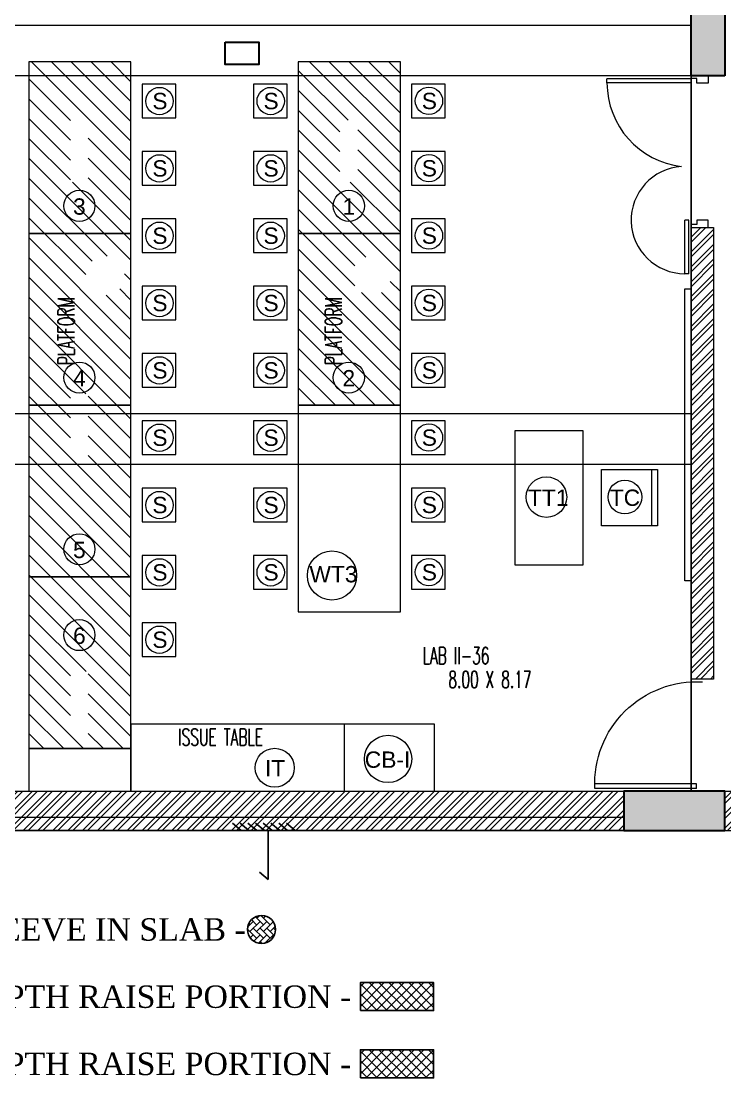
# Model space of a CAD drawing. Header units: inches. Extents: x 5899882 to 5988838, y -468923 to -96891.
# Drawn here: x 5960860 to 5967129, y -237524 to -228108 of the extents above; entities that cross this region are included whole.
import ezdxf

# ---------------------------------------------------------------- set-up
doc = ezdxf.new("R2010")
doc.units = ezdxf.units.IN
doc.header["$MEASUREMENT"] = 0
doc.linetypes.add('1', pattern=[0])
for name, color, linetype in [('0 slc  sleeve 200mm', 3, '1'), ('0 slc sleeve', 5, 'Continuous'), ('0- SLC ARCH LAYOUT', 7, 'Continuous'), ('0-SLC-Raised portion', 1, 'Continuous'), ('a_150 walls', 8, '1'), ('CL', 7, 'Continuous')]:
    doc.layers.add(name, color=color, linetype=linetype)
for name, color, linetype, lineweight in [('ARCL-BOARD', 8, 'Continuous', 9), ('ARCL-HATCH-B', 8, 'Continuous', 5), ('ARLC-COL', 8, 'Continuous', 30), ('ARLC-DOOR-W', 8, 'Continuous', 5), ('ARLC-EXIS.FURN', 8, 'Continuous', 9), ('ARLC-FUR (NOMN)', 8, 'Continuous', 9), ('ARLC-FURN', 8, 'Continuous', 9), ('ARLC-GAS BURNER', 8, 'Continuous', 5), ('ARLC-HATCH-C', 8, 'Continuous', 5), ('ARLC-TEXT0', 8, 'Continuous', 20), ('ARLC-WALL', 8, 'Continuous', 15)]:
    doc.layers.add(name, color=color, linetype=linetype, lineweight=lineweight)
doc.styles.add('ARIAL', font='tahoma.ttf')
doc.styles.add('RS', font='simplex8.shx', dxfattribs={"width": 0.6, "height": 150})
doc.styles.get("Standard").update_dxf_attribs({"font": 'arial.ttf'})
pattern_1 = [(45, (-5779197.41, 117191.3), (-66.2912607, 66.2912607), []), (45, (-5779153.22, 117191.3), (-66.2912607, 66.2912607), [])]

# ---------------------------------------------------------------- blocks, each defined once
blk = doc.blocks.new('200SS')
at = {"layer": '0 slc  sleeve 200mm'}
h = blk.add_hatch(dxfattribs=at)
h.set_pattern_fill('AR-HBONE', color=3, scale=10.56007, angle=90)
h.set_pattern_definition([(135, (276793.653, -63998.61), (-59.7367777, 4e-15), [126.720842, -42.24028]), (225, (276763.784, -63968.74), (-59.7367777, 4e-15), [126.720842, -42.24028])])
edge = h.paths.add_edge_path()
edge.add_arc((0, 0), 124.8, 0, 360)
at = {"layer": '0 slc  sleeve 200mm', "color": 3}
blk.add_circle((0, 0), 124.8, dxfattribs=at)
blk = doc.blocks.new('jjuj')
at = {"layer": 'ARLC-DOOR-W', "ltscale": 0.1}
for p, q in [((5733136.3, -29654.3), (5733136.3, -29679.3)), ((5733286.3, -29654.3), (5733286.3, -29719.3))]:
    blk.add_line(p, q, dxfattribs=at)
blk.add_lwpolyline([(5733286.3, -29719.3), (5733186.3, -29719.3), (5733186.3, -29679.3), (5733136.3, -29679.3)], dxfattribs=at)
blk = doc.blocks.new('door')
at = {"layer": 'ARLC-DOOR-W', "ltscale": 0.1}
for p, q in [((5733136.4, -29682.1), (5732386.4, -29682.1)), ((5732386.4, -29717.1), (5732386.4, -29682.1)), ((5733136.4, -29717.1), (5732386.4, -29717.1)), ((5733136.4, -29682.1), (5733136.4, -29717.1)), ((5733079.8, -31417.2), (5733079.8, -30939.3)), ((5733114.8, -30939.3), (5733079.8, -30939.3)), ((5733114.8, -31417.2), (5733114.8, -30939.3)), ((5733114.8, -31417.2), (5733079.8, -31417.2))]:
    blk.add_line(p, q, dxfattribs=at)
for centre, radius, start, end in [((5733136.4, -29717.1), 750, 180, 263.49042), ((5733079.8, -30939.3), 477.9, 93.40688, 270)]:
    blk.add_arc(centre, radius, start, end, dxfattribs=at)
blk = doc.blocks.new('gfhmk')
at = {"layer": 'ARLC-DOOR-W', "ltscale": 0.1}
for p, q in [((5733137, -36608), (5732262, -36608)), ((5733137, -36568), (5732262.9, -36568)), ((5733137, -36568), (5733137, -36608))]:
    blk.add_line(p, q, dxfattribs=at)
blk.add_arc((5733137, -36608), 875, 177.37973, 273.23303, dxfattribs=at)
blk = doc.blocks.new('dfg2154')
at = {"layer": 'ARLC-FURN'}
blk.add_line((5964549.4, -129276.7), (5965049.4, -129276.7), dxfattribs=at)
blk.add_lwpolyline([(5964549.4, -129328.8), (5965049.4, -129328.8), (5965049.4, -128828.8), (5964549.4, -128828.8)], close=True, dxfattribs=at)
blk = doc.blocks.new('A$C5D8F11B1')
at = {"layer": 'ARCL-HATCH-B'}
h = blk.add_hatch(dxfattribs=at)
h.set_pattern_fill('ANSI32', color=256, scale=250)
h.set_pattern_definition(pattern_1)
h.paths.add_polyline_path([(21845, -34800), (21645, -34800), (21645, -38825), (21845, -38825)])
h = blk.add_hatch(dxfattribs=at)
h.set_pattern_fill('ANSI32', color=256, scale=250)
h.set_pattern_definition(pattern_1)
h.paths.add_polyline_path([(21045, -39825), (13645, -39825), (13645, -40175), (21045, -40175)])
h = blk.add_hatch(dxfattribs=at)
h.set_pattern_fill('ANSI32', color=256, scale=250)
h.set_pattern_definition(pattern_1)
h.paths.add_polyline_path([(22645, -39825), (21945, -39825), (21945, -40175), (22645, -40175)])
at = {"layer": 'ARLC-HATCH-C', "ltscale": 0.1}
for points in [[(21645, -33450), (21645, -32550), (21945, -32550), (21945, -33450)], [(21045, -40175), (21601.3, -40175), (21751.3, -40175), (21945, -40175), (21945, -39825), (21787.6, -39825), (21587.6, -39825), (21045, -39825), (21045, -40175)]]:
    blk.add_hatch(color=256, dxfattribs=at).paths.add_polyline_path(points)
at = {"layer": 'ARLC-HATCH-C'}
h = blk.add_hatch(dxfattribs=at)
h.set_pattern_fill('ANSI31', color=256, scale=1000, angle=90, style=0)
h.set_pattern_definition([(135, (-5811376.54, 117191.3), (-88.3883476, -88.3883476), [])])
h.paths.add_polyline_path([(16655, -33325), (15745, -33325), (15745, -34855), (16655, -34855)])
h.paths.add_polyline_path([(16115, -33846), (16195, -33846), (16274.8, -33846), (16274.8, -34396), (16195, -34396), (16195, -34396.5), (16115, -34396.5)], flags=16)
h.paths.add_polyline_path([(16655, -34855), (15745, -34855), (15745, -36385), (16115, -36385), (16115, -36283.5), (16195, -36283.5), (16274.8, -36283.5), (16274.8, -36385), (16655, -36385)])
h.paths.add_polyline_path([(16251.6, -35231.1, -1.000001), (16598.9, -35231.1, -1)], flags=16)
h.paths.add_polyline_path([(16655, -36385), (16274.8, -36385), (16274.8, -36833.5), (16195, -36833.5), (16195, -36834), (16115, -36834), (16115, -36385), (15745, -36385), (15745, -37915), (16655, -37915)])
h.paths.add_polyline_path([(16655, -37915), (15745, -37915), (15745, -39445), (16655, -39445)])
h.paths.add_polyline_path([(16195, -38759.4), (16274.8, -38759.4), (16274.8, -39309.4), (16195, -39309.4), (16195, -39309.8), (16115, -39309.8), (16115, -38759.4)], flags=16)
h.paths.add_polyline_path([(19055, -34855), (18145, -34855), (18145, -36385), (19055, -36385)])
h.paths.add_polyline_path([(18624.5, -35231.1, -1), (18971.8, -35231.1, -1.000001)], flags=16)
h.paths.add_polyline_path([(19055, -33325), (18145, -33325), (18145, -34855), (19055, -34855)])
h.paths.add_polyline_path([(18674.7, -34396), (18595, -34396), (18595, -34396.5), (18515, -34396.5), (18515, -33846), (18595, -33846), (18674.7, -33846)], flags=16)
h.paths.add_polyline_path([(15708.2, -33992.5), (16106.3, -33992.5), (16106.3, -34225), (15708.2, -34225)], flags=9)
h.paths.add_polyline_path([(16293.6, -34027.2), (16691.8, -34027.2), (16691.8, -34259.7), (16293.6, -34259.7)], flags=9)
h.paths.add_polyline_path([(16236.3, -35344.4), (16624.7, -35344.4), (16624.7, -35126.4), (16236.3, -35126.4)], flags=24)
h.paths.add_polyline_path([(16195.3, -36067.5), (16195.3, -34923.9), (15959, -34923.9), (15959, -36067.5)], flags=24)
h.paths.add_polyline_path([(15708.2, -36430), (16106.3, -36430), (16106.3, -36662.5), (15708.2, -36662.5)], flags=9)
h.paths.add_polyline_path([(16293.6, -36464.7), (16691.8, -36464.7), (16691.8, -36697.2), (16293.6, -36697.2)], flags=9)
h.paths.add_polyline_path([(15708.2, -38905.8), (16106.3, -38905.8), (16106.3, -39138.4), (15708.2, -39138.4)], flags=9)
h.paths.add_polyline_path([(16293.6, -38940.5), (16691.8, -38940.5), (16691.8, -39173.1), (16293.6, -39173.1)], flags=9)
h.paths.add_polyline_path([(18609.1, -35344.4), (18997.6, -35344.4), (18997.6, -35126.4), (18609.1, -35126.4)], flags=24)
h.paths.add_polyline_path([(18577.6, -36067.5), (18577.6, -34923.9), (18341.3, -34923.9), (18341.3, -36067.5)], flags=24)
h.paths.add_polyline_path([(18108.2, -33992.5), (18506.3, -33992.5), (18506.3, -34225), (18108.2, -34225)], flags=9)
h.paths.add_polyline_path([(18693.6, -34027.2), (19091.8, -34027.2), (19091.8, -34259.7), (18693.6, -34259.7)], flags=9)
at = {"layer": 'ARCL-BOARD'}
blk.add_lwpolyline([(21645, -37948.5), (21587, -37948.5), (21587, -35348.5), (21645, -35348.5)], close=True, dxfattribs=at)
at = {"layer": 'ARLC-COL'}
for points in [[(21945, -33450), (21645, -33450), (21645, -32550), (21945, -32550)], [(21045, -40175), (21945, -40175), (21945, -39825), (21045, -39825)]]:
    blk.add_lwpolyline(points, close=True, dxfattribs=at)
at = {"layer": 'ARLC-EXIS.FURN'}
for points in [[(15745, -33325), (15745, -34855), (16655, -34855), (16655, -33325)], [(18145, -33325), (18145, -34855), (19055, -34855), (19055, -33325)], [(15745, -34855), (15745, -36385), (16655, -36385), (16655, -34855)], [(18145, -34855), (18145, -36385), (19055, -36385), (19055, -34855)], [(15745, -36385), (15745, -37915), (16655, -37915), (16655, -36385)], [(15745, -37915), (15745, -39445), (16655, -39445), (16655, -37915)]]:
    blk.add_lwpolyline(points, close=True, dxfattribs=at)
at = {"layer": 'ARLC-FUR (NOMN)'}
for centre, radius in [((16909.3, -33674.4), 121.8), ((17899.3, -33674.4), 121.8), ((19309.2, -33673.4), 121.8), ((16909.3, -34274.4), 121.8), ((17899.3, -34274.4), 121.8), ((19309.2, -34273.4), 121.8), ((16195.6, -34608.7), 138.5), ((18595.6, -34608.7), 138.5), ((16909.3, -34874.4), 121.8), ((17899.3, -34874.4), 121.8), ((19309.2, -34873.4), 121.8), ((16909.3, -35474.4), 121.8), ((17899.3, -35474.4), 121.8), ((19309.2, -35473.4), 121.8), ((16909.3, -36074.4), 121.8), ((17899.3, -36074.4), 121.8), ((19309.2, -36073.4), 121.8), ((16195.6, -36138.7), 138.5), ((18595.6, -36138.7), 138.5), ((16909.3, -36674.4), 121.8), ((17899.3, -36674.4), 121.8), ((19309.2, -36673.4), 121.8), ((20355.1, -37203.5), 180.8), ((21054.6, -37203.5), 150.4), ((16909.3, -37274.4), 121.8), ((17899.3, -37274.4), 121.8), ((19309.2, -37273.4), 121.8), ((16195.6, -37668.7), 138.5), ((16909.3, -37874.4), 121.8), ((17899.3, -37874.4), 121.8), ((18445.5, -37902.9), 219.2), ((19309.2, -37873.4), 121.8), ((16195.6, -38433.7), 138.5), ((16909.3, -38474.4), 121.8), ((18944.5, -39537.2), 210.8), ((17935.4, -39615.8), 173.6)]:
    blk.add_circle(centre, radius, dxfattribs=at)
at = {"layer": 'ARLC-FURN'}
for p, q in [((16655, -39225), (19355, -39225)), ((16655, -39225), (16655, -39825)), ((18555, -39225), (18555, -39825)), ((19355, -39225), (19355, -39825))]:
    blk.add_line(p, q, dxfattribs=at)
for points in [[(16755, -33825), (17055, -33825), (17055, -33525), (16755, -33525)], [(17745, -33825), (18045, -33825), (18045, -33525), (17745, -33525)], [(19155, -33824), (19455, -33824), (19455, -33524), (19155, -33524)], [(16755, -34425), (17055, -34425), (17055, -34125), (16755, -34125)], [(17745, -34425), (18045, -34425), (18045, -34125), (17745, -34125)], [(19155, -34424), (19455, -34424), (19455, -34124), (19155, -34124)], [(16755, -35025), (17055, -35025), (17055, -34725), (16755, -34725)], [(17745, -35025), (18045, -35025), (18045, -34725), (17745, -34725)], [(19155, -35024), (19455, -35024), (19455, -34724), (19155, -34724)], [(16755, -35625), (17055, -35625), (17055, -35325), (16755, -35325)], [(17745, -35625), (18045, -35625), (18045, -35325), (17745, -35325)], [(19155, -35624), (19455, -35624), (19455, -35324), (19155, -35324)], [(16755, -36225), (17055, -36225), (17055, -35925), (16755, -35925)], [(17745, -36225), (18045, -36225), (18045, -35925), (17745, -35925)], [(19155, -36224), (19455, -36224), (19455, -35924), (19155, -35924)], [(19055, -36385), (18145, -36385), (18145, -38225), (19055, -38225)], [(16755, -36825), (17055, -36825), (17055, -36525), (16755, -36525)], [(17745, -36825), (18045, -36825), (18045, -36525), (17745, -36525)], [(19155, -36824), (19455, -36824), (19455, -36524), (19155, -36524)], [(16755, -37425), (17055, -37425), (17055, -37125), (16755, -37125)], [(17745, -37425), (18045, -37425), (18045, -37125), (17745, -37125)], [(19155, -37424), (19455, -37424), (19455, -37124), (19155, -37124)], [(16755, -38025), (17055, -38025), (17055, -37725), (16755, -37725)], [(17745, -38025), (18045, -38025), (18045, -37725), (17745, -37725)], [(19155, -38024), (19455, -38024), (19455, -37724), (19155, -37724)], [(16755, -38625), (17055, -38625), (17055, -38325), (16755, -38325)], [(16655, -39445), (15745, -39445), (15745, -39825), (16655, -39825)]]:
    blk.add_lwpolyline(points, close=True, dxfattribs=at)
at = {"layer": 'ARLC-FURN', "ltscale": 0.1}
blk.add_lwpolyline([(20078.5, -36609.1), (20678.5, -36609.1), (20678.5, -37809.1), (20078.5, -37809.1)], close=True, dxfattribs=at)
at = {"layer": 'ARLC-WALL', "ltscale": 0.1}
for p, q in [((13645, -39825), (21045, -39825)), ((21945, -39825), (22645, -39825)), ((13645, -40175), (21045, -40175)), ((21945, -40175), (22645, -40175))]:
    blk.add_line(p, q, dxfattribs=at)
blk.add_lwpolyline([(21845, -38825), (21645, -38825), (21645, -34800), (21845, -34800), (21845, -38825), (21645, -38825)], dxfattribs=at)
at = {"layer": 'ARLC-DOOR-W'}
for name in ['door', 'jjuj']:
    blk.add_blockref(name, (-5711491.3, -3795.7), dxfattribs=at)
at = {"layer": 'ARLC-DOOR-W', "xscale": -1, "rotation": 180}
blk.add_blockref('jjuj', (-5711491.3, -64454.3), dxfattribs=at)
at = {"layer": 'ARLC-DOOR-W', "xscale": -1.037811647097922, "yscale": 1.037811647097922, "zscale": 1.037811647097922, "rotation": 180}
blk.add_blockref('gfhmk', (-5928222.5, -77749.8), dxfattribs=at)
at = {"layer": 'ARLC-GAS BURNER', "xscale": -1, "rotation": 90}
blk.add_blockref('dfg2154', (-107983.8, 5927590.3), dxfattribs=at)
at = {"layer": 'ARLC-FUR (NOMN)'}
for s, height, p in [('S ', 145.38, (16845.1, -33747.3)), ('S ', 145.38, (17835.1, -33747.3)), ('S ', 145.38, (19245, -33746.3)), ('S ', 145.38, (16845.1, -34347.3)), ('S ', 145.38, (17835.1, -34347.3)), ('S ', 145.38, (19245, -34346.3)), ('3', 145.4, (16138.9, -34687.1)), ('1', 145.4, (18538.9, -34687.1)), ('S ', 145.38, (16845.1, -34947.3)), ('S ', 145.38, (17835.1, -34947.3)), ('S ', 145.38, (19245, -34946.3)), ('S ', 145.38, (16845.1, -35547.3)), ('S ', 145.38, (17835.1, -35547.3)), ('S ', 145.38, (19245, -35546.3)), ('S ', 145.38, (16845.1, -36147.3)), ('S ', 145.38, (17835.1, -36147.3)), ('S ', 145.38, (19245, -36146.3)), ('4', 145.4, (16138.9, -36217.1)), ('2', 145.4, (18538.9, -36217.1)), ('S ', 145.38, (16845.1, -36747.3)), ('S ', 145.38, (17835.1, -36747.3)), ('S ', 145.38, (19245, -36746.3)), ('TT1', 145.38, (20191.1, -37282.4)), ('TC', 145.38, (20919.8, -37282.2)), ('S ', 145.38, (16845.1, -37347.3)), ('S ', 145.38, (17835.1, -37347.3)), ('S ', 145.38, (19245, -37346.3)), ('5', 145.4, (16138.9, -37747.1)), ('S ', 145.38, (16845.1, -37947.3)), ('S ', 145.38, (17835.1, -37947.3)), ('WT3', 145.38, (18244.2, -37963.4)), ('S ', 145.38, (19245, -37946.3)), ('6', 145.4, (16138.9, -38512.1)), ('S ', 145.38, (16845.1, -38547.3)), ('IT', 145.38, (17848.3, -39692.8)), ('CB-I', 145.38, (18737.4, -39616.1))]:
    blk.add_text(s, height=height, dxfattribs=at).set_placement(p)
at = {"layer": 'ARLC-TEXT0', "style": 'RS', "width": 0.6}
for p in [(16152.2, -36028.1), (18534.5, -36028.1)]:
    blk.add_text('PLATFORM', height=150, rotation=90, dxfattribs=at).set_placement(p)
for s, p in [('LAB II-36', (19253.6, -38691.8)), ('8.00 X 8.17', (19482.3, -38904)), ('ISSUE TABLE', (17075.7, -39417.9))]:
    blk.add_text(s, height=150, dxfattribs=at).set_placement(p)
blk = doc.blocks.new('A$C67844AE1')
at = {"color": 7}
for p, q in [((-218.2, 240.6), (-283.3, 161.6)), ((-218.2, 171.9), (-283.3, 92.9)), ((-218.2, 103.1), (-283.3, 24.1)), ((-218.2, 34.4), (-283.3, -44.6)), ((218.2, 0), (-218.2, 0)), ((218.2, 0), (153.1, -79)), ((-218.2, -34.4), (-283.3, -113.4)), ((-218.2, -103.1), (-283.3, -182.1)), ((-218.2, -171.9), (-283.3, -250.9)), ((-218.2, -240.6), (-283.3, -319.6))]:
    blk.add_line(p, q, dxfattribs=at)
at = {"layer": 'CL', "color": 7}
blk.add_line((-218.2, 240.6), (-218.2, -240.6), dxfattribs=at)
blk = doc.blocks.new('A$C4AE13D6C')
at = {"layer": 'ARLC-COL', "color": 7}
blk.add_lwpolyline([(-13211.3, -25212), (-12911.3, -25212), (-12911.3, -25412), (-13211.3, -25412)], close=True, dxfattribs=at)

msp = doc.modelspace()

# ---------------------------------------------------------------- hatches: boundary and pattern name
at = {"layer": '0-SLC-Raised portion'}
h = msp.add_hatch(dxfattribs=at)
h.set_pattern_fill('ANSI37', color=256, scale=500, angle=270)
h.set_pattern_definition([(315, (8743310.305, 368894.05), (44.1941738, 44.1941738), []), (45, (8743310.305, 368894.05), (-44.1941738, 44.1941738), [])])
h.paths.add_polyline_path([(5963882, -236925.1), (5964533.6, -236925.1), (5964533.6, -236675.1), (5963882, -236675.1)])
h = msp.add_hatch(dxfattribs=at)
h.set_pattern_fill('ANSI37', color=4, scale=500, angle=270)
h.set_pattern_definition([(315, (8743310.305, 368295.016), (44.1941738, 44.1941738), []), (45, (8743310.305, 368295.016), (-44.1941738, 44.1941738), [])])
h.paths.add_polyline_path([(5963882, -237524.2), (5964533.6, -237524.2), (5964533.6, -237274.2), (5963882, -237274.2)])

# ---------------------------------------------------------------- linework, layer by layer
msp.add_lwpolyline([(5963882, -236925.1), (5964533.6, -236925.1), (5964533.6, -236675.1), (5963882, -236675.1)], close=True, dxfattribs=at)
at = {"layer": '0-SLC-Raised portion', "color": 4}
msp.add_lwpolyline([(5963882, -237524.2), (5964533.6, -237524.2), (5964533.6, -237274.2), (5963882, -237274.2)], close=True, dxfattribs=at)

# ---------------------------------------------------------------- block references
at = {"layer": '0 slc  sleeve 200mm', "color": 3}
msp.add_blockref('200SS', (5963001.8, -236201.8), dxfattribs=at)
at = {"layer": '0- SLC ARCH LAYOUT'}
msp.add_blockref('A$C5D8F11B1', (5945183.9, -195145.1), dxfattribs=at)

# ---------------------------------------------------------------- texts
at = {"layer": '0 slc sleeve', "color": 0, "char_height": 200, "width": 5970.763, "attachment_point": 1, "style": 'ARIAL'}
for s, insert in [('{\\fTimes New Roman|b0|i0|c0|p18;NOTE - 200MM SLEEVE IN SLAB -}', (5958196.5, -236101.5, 0)), ('{\\fTimes New Roman|b0|i0|c0|p18;NOTE - 200MM DEPTH RAISE PORTION -}', (5958196.5, -236700.5, 0)), ('{\\fTimes New Roman|b0|i0|c0|p18;NOTE - 300MM DEPTH RAISE PORTION -}', (5958196.5, -237299.5, 0))]:
    msp.add_mtext(s, dxfattribs=dict(at, insert=insert))

# ---------------------------------------------------------------- next in the draw order: hatches: boundary and pattern name
at = {"layer": 'ARLC-HATCH-C', "ltscale": 0.1}
for points in [[(5966828.9, -228595.1), (5966828.9, -227695.1), (5967128.9, -227695.1), (5967128.9, -228595.1)], [(5966228.9, -235320.1), (5966785.2, -235320.1), (5966935.2, -235320.1), (5967128.9, -235320.1), (5967128.9, -234970.1), (5966971.5, -234970.1), (5966771.5, -234970.1), (5966228.9, -234970.1), (5966228.9, -235320.1)]]:
    msp.add_hatch(color=0, dxfattribs=at).paths.add_polyline_path(points)

# ---------------------------------------------------------------- next in the draw order: linework, layer by layer
at = {"layer": 'a_150 walls', "color": 0}
msp.add_line((5966828.9, -234970.1), (5966828.9, -228595.1), dxfattribs=at)
at = {"layer": 'ARLC-COL', "color": 0}
for points in [[(5967128.9, -228595.1), (5966828.9, -228595.1), (5966828.9, -227695.1), (5967128.9, -227695.1)], [(5966228.9, -235320.1), (5967128.9, -235320.1), (5967128.9, -234970.1), (5966228.9, -234970.1)]]:
    msp.add_lwpolyline(points, close=True, dxfattribs=at)
at = {"layer": 'ARLC-WALL', "color": 30}
for p, q in [((5966828.9, -228145.1), (5958828.9, -228145.1)), ((5966828.9, -228595.1), (5958828.9, -228595.1)), ((5958828.9, -231605.1), (5966828.9, -231605.1)), ((5958828.9, -232055.1), (5966828.9, -232055.1))]:
    msp.add_line(p, q, dxfattribs=at)
at = {"layer": 'ARLC-WALL', "color": 30, "ltscale": 0.1}
for p, q in [((5958828.9, -234970.1), (5966228.9, -234970.1)), ((5958828.9, -235200.1), (5966228.9, -235200.1))]:
    msp.add_line(p, q, dxfattribs=at)
at = {"layer": 'CL', "color": 0}
msp.add_line((5958828.9, -235320.1), (5966228.9, -235320.1), dxfattribs=at)

# ---------------------------------------------------------------- next in the draw order: block references
at = {"color": 8, "lineweight": 18}
msp.add_blockref('A$C4AE13D6C', (5975890.2, -203083.1), dxfattribs=at)
at = {"layer": 'CL', "color": 0, "rotation": 270}
msp.add_blockref('A$C67844AE1', (5963061.9, -235538.3), dxfattribs=at)

doc.saveas('drawing.dxf')
